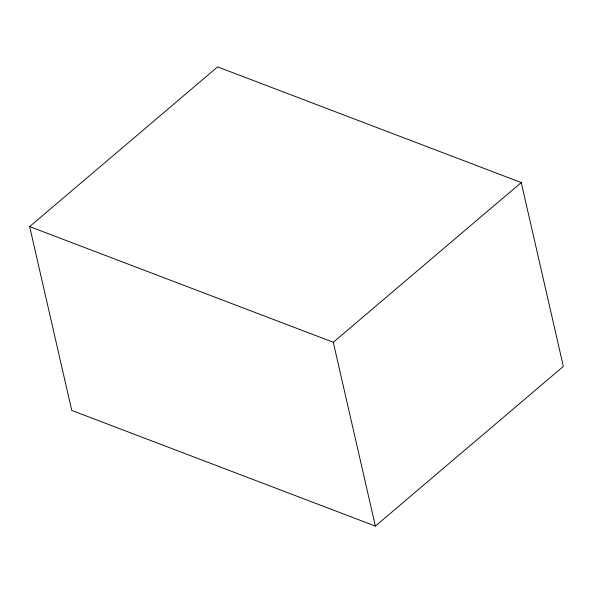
<?xml version="1.0" encoding="UTF-8"?>
<svg xmlns="http://www.w3.org/2000/svg" width="593" height="593" viewBox="0 0 593 593"><rect width="100%" height="100%" fill="white"/><g stroke="black" fill="none" stroke-linecap="round" stroke-linejoin="round"><path stroke-width="0.89" d="M29.65 226.585L217.616 66.898L521.247 182.57L563.35 366.415L375.384 526.102L71.753 410.43L29.65 226.585L333.281 342.257L375.384 526.102M333.281 342.257L521.247 182.57"/></g></svg>
